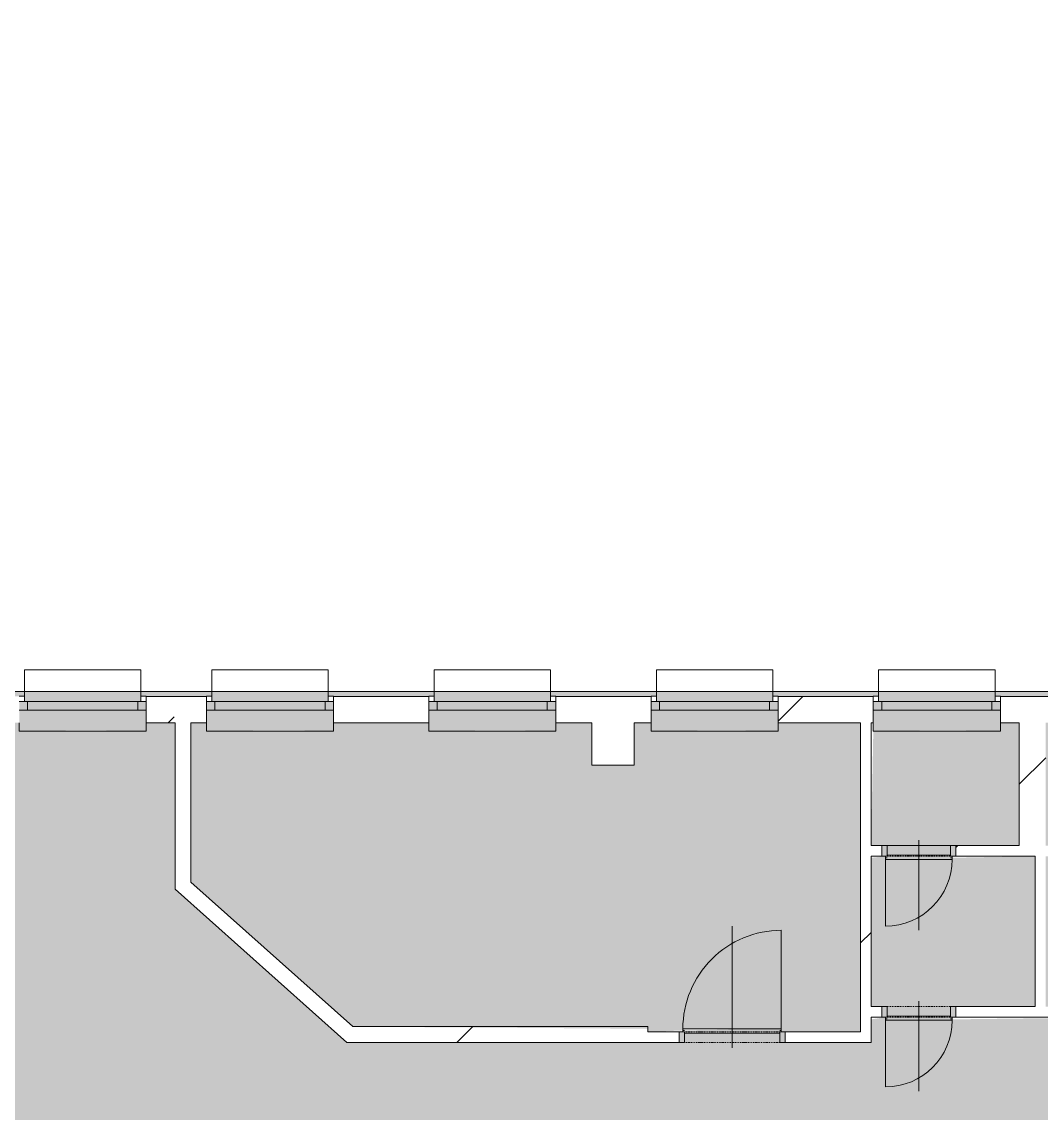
# Model space of a CAD drawing. Header units: millimetres. Extents: x 46521 to 262603, y -45352 to 20466.
# Drawn here: x 189006 to 198636, y -22415 to -12107 of the extents above; entities that cross this region are included whole.
import ezdxf

# ---------------------------------------------------------------- set-up
doc = ezdxf.new("R2010")
doc.units = ezdxf.units.MM
doc.linetypes.add('Čerchovaná se dvěma tečkami', pattern=[2.59, 1, -0.53, 0, -0.53, 0, -0.53])
for name, color, linetype, lineweight in [('A-DETL-GENF', 92, 'Continuous', 13), ('A-DETL-THIN', 151, 'Continuous', 13), ('A-DOOR', 31, 'Continuous', 13), ('A-DOOR-FRAM', 31, 'Continuous', 9), ('A-FLOR', 192, 'Continuous', 13), ('A-GENM', 13, 'Continuous', 13), ('A-GLAZ', 151, 'Continuous', 13), ('A-WALL', 113, 'Continuous', 13), ('A-WALL-PATT', 111, 'Continuous', 9), ('Q-SPCQ', 91, 'Continuous', 13), ('S-COLS', 52, 'Continuous', 13)]:
    doc.layers.add(name, color=color, linetype=linetype, lineweight=lineweight)
pattern_1 = [(45, (128653, 0), (-7184.2, 7184.2), []), (45, (131527, -3e-12), (-7184.2, 7184.2), []), (45, (137274, -7e-12), (-4310.5, 10057.9), [4064, -2032, 67.06, -1964.94])]

# ---------------------------------------------------------------- blocks, each defined once
blk = doc.blocks.new('DVERE_1k_oblozka - DD03_01_900x1970_koupelna-1549518-Mapka _ závislý 15')
at = {"layer": 'A-DOOR', "lineweight": 9}
h = blk.add_hatch(color=151, dxfattribs=at)
h.paths.add_polyline_path([(-500, 53), (-500, -47), (-450, -47), (-450, 53)])
h.paths.add_polyline_path([(500, 53), (450, 53), (450, -47), (500, -47)])
blk.add_hatch(color=151, dxfattribs=at).paths.add_polyline_path([(-450, -37), (-465, -77), (450, -62), (450, -37)])
for p, q in [((-500, 53), (-450, 53)), ((-500, -47), (-500, 53)), ((-450, 53), (-450, -47)), ((0, 103), (0, -1047)), ((450, 53), (500, 53)), ((450, -47), (450, 53)), ((500, 53), (500, -47)), ((-450, -47), (-500, -47)), ((-465, -47), (-465, -1007)), ((-465, -62), (-450, -62)), ((-465, -77), (-465, -62)), ((465, -77), (-465, -77)), ((-450, -37), (450, -37)), ((355, -77), (-355, -77)), ((500, -47), (450, -47)), ((450, -62), (465, -62)), ((465, -77), (465, -47)), ((465, -62), (465, -77))]:
    blk.add_line(p, q, dxfattribs=at)
at = {"layer": 'A-DOOR', "linetype": 'Čerchovaná se dvěma tečkami', "lineweight": 9}
for p, q in [((-450, 53), (450, 53)), ((-450, -47), (450, -47))]:
    blk.add_line(p, q, dxfattribs=at)
at = {"layer": 'A-DOOR', "lineweight": 9}
blk.add_arc((-465, -77), 930, 270, 0, dxfattribs=at)
at = {"layer": 'A-DOOR-FRAM'}
for p, q in [((-500, 53), (-450, 53)), ((-450, 53), (-450, -47)), ((450, -47), (450, 53)), ((500, 53), (450, 53)), ((-450, -47), (-500, -47)), ((450, -47), (500, -47))]:
    blk.add_line(p, q, dxfattribs=at)
blk = doc.blocks.new('DVERE_1k_oblozka - DD03_01_600x1970_koupelna-1549511-Mapka _ závislý 15')
at = {"layer": 'A-DOOR', "lineweight": 9}
h = blk.add_hatch(color=151, dxfattribs=at)
h.paths.add_polyline_path([(-300, -47), (-300, 53), (-350, 53), (-350, -47)])
h.paths.add_polyline_path([(300, -47), (350, -47), (350, 53), (300, 53)])
blk.add_hatch(color=151, dxfattribs=at).paths.add_polyline_path([(315, -77), (300, -37), (-300, -47), (-315, -77), (-114, -77)])
for p, q in [((-350, 53), (-300, 53)), ((-350, -47), (-350, 53)), ((-300, 53), (-300, -47)), ((0, 103), (0, -747)), ((300, 53), (350, 53)), ((300, -47), (300, 53)), ((350, 53), (350, -47)), ((-300, -47), (-350, -47)), ((-315, -47), (-315, -707)), ((-315, -62), (-300, -62)), ((-315, -77), (-315, -62)), ((315, -77), (-315, -77)), ((-300, -37), (300, -37)), ((205, -77), (-205, -77)), ((350, -47), (300, -47)), ((300, -62), (315, -62)), ((315, -77), (315, -47)), ((315, -62), (315, -77))]:
    blk.add_line(p, q, dxfattribs=at)
at = {"layer": 'A-DOOR', "linetype": 'Čerchovaná se dvěma tečkami', "lineweight": 9}
for p, q in [((-300, 53), (300, 53)), ((-300, -47), (300, -47))]:
    blk.add_line(p, q, dxfattribs=at)
at = {"layer": 'A-DOOR', "lineweight": 9}
blk.add_arc((-315, -77), 630, 270, 0, dxfattribs=at)
at = {"layer": 'A-DOOR-FRAM'}
for p, q in [((-350, 53), (-300, 53)), ((-300, 53), (-300, -47)), ((300, -47), (300, 53)), ((350, 53), (300, 53)), ((-300, -47), (-350, -47)), ((300, -47), (350, -47))]:
    blk.add_line(p, q, dxfattribs=at)
blk = doc.blocks.new('OKNO_1k_nadsvetlik - OKNO_1k_nadsvetlik_1200 x 1500-1969479-Mapka _ závislý 15')
at = {"layer": 'A-GLAZ', "lineweight": 9}
h = blk.add_hatch(color=256, dxfattribs=at)
h.paths.add_polyline_path([(600, -5), (600, 75), (520, 75), (520, -5)])
h.paths.add_polyline_path([(-520, -5), (-520, 75), (-600, 75), (-600, -5)])
blk.add_hatch(color=256, dxfattribs=at).paths.add_polyline_path([(-520, -5), (520, -5), (520, 75), (-520, 75)])
for p, q in [((-550, 126), (-600, 126)), ((-550, 75), (-550, 126)), ((550, 126), (550, 75)), ((600, 126), (550, 126)), ((-600, 75), (-550, 75)), ((-520, 75), (-600, 75)), ((520, 75), (-520, 75)), ((-520, 75), (-520, -5)), ((600, 75), (520, 75)), ((520, -5), (520, 75)), ((550, 75), (600, 75)), ((-600, -5), (-520, -5)), ((-520, -5), (520, -5)), ((520, -5), (600, -5))]:
    blk.add_line(p, q, dxfattribs=at)
blk = doc.blocks.new('parapet s nosem_vnitní - parapet s nosem_vnitní-1280356-Mapka _ závislý 15')
at = {"layer": 'A-GENM', "lineweight": 9}
for points in [[(-600, -190), (600, -190), (600, 0), (-600, 0), (-600, -120)], [(600, -197), (600, -190), (-239, -197)]]:
    blk.add_hatch(color=151, dxfattribs=at).paths.add_polyline_path(points)
for p, q in [((-600, -190), (-600, -120)), ((-600, -190), (-600, -200)), ((-600, -200), (600, -200)), ((-600, -200), (600, -200)), ((600, -120), (600, -190)), ((600, -200), (600, -190))]:
    blk.add_line(p, q, dxfattribs=at)
blk = doc.blocks.new('parapet_ext - parapet_ext-1802071-Mapka _ závislý 15')
at = {"layer": 'Q-SPCQ', "lineweight": 9}
blk.add_hatch(color=151, dxfattribs=at).paths.add_polyline_path([(-520, 0), (550, 0), (550, 96), (-550, 96), (-550, 0)])
for p, q in [((-550, 96), (-550, 300)), ((-550, 300), (550, 300)), ((550, 300), (550, 96)), ((-550, 51), (-550, 96)), ((550, 96), (550, 51))]:
    blk.add_line(p, q, dxfattribs=at)
blk = doc.blocks.new('OKNO_1k_nadsvetlik - OKNO_1k_nadsvetlik_1200 x 1500-V83-Mapka _ závislý 15')
at = {"layer": 'A-GLAZ', "lineweight": 9}
h = blk.add_hatch(color=256, dxfattribs=at)
h.paths.add_polyline_path([(600, -5), (600, 75), (520, 75), (520, -5)])
h.paths.add_polyline_path([(-520, -5), (-520, 75), (-600, 75), (-600, -5)])
blk.add_hatch(color=256, dxfattribs=at).paths.add_polyline_path([(-520, -5), (520, -5), (520, 75), (-520, 75)])
for p, q in [((-550, 126), (-600, 126)), ((-550, 75), (-550, 126)), ((550, 126), (550, 75)), ((600, 126), (550, 126)), ((-600, 75), (-550, 75)), ((-520, 75), (-600, 75)), ((520, 75), (-520, 75)), ((-520, 75), (-520, -5)), ((600, 75), (520, 75)), ((520, -5), (520, 75)), ((550, 75), (600, 75)), ((-600, -5), (-520, -5)), ((-520, -5), (520, -5)), ((520, -5), (600, -5))]:
    blk.add_line(p, q, dxfattribs=at)
blk = doc.blocks.new('parapet s nosem_vnitní - parapet s nosem_vnitní-V84-Mapka _ závislý 15')
at = {"layer": 'A-GENM', "lineweight": 9}
for points in [[(-600, -190), (600, -190), (600, 0), (-600, 0), (-600, -120)], [(600, -197), (600, -190), (-285, -197)]]:
    blk.add_hatch(color=151, dxfattribs=at).paths.add_polyline_path(points)
for p, q in [((-600, -190), (-600, -120)), ((-600, -190), (-600, -200)), ((-600, -200), (600, -200)), ((-600, -200), (600, -200)), ((600, -120), (600, -190)), ((600, -200), (600, -190))]:
    blk.add_line(p, q, dxfattribs=at)
blk = doc.blocks.new('OKNO_1k_nadsvetlik - OKNO_1k_nadsvetlik_1200 x 1500-V85-Mapka _ závislý 15')
at = {"layer": 'A-GLAZ', "lineweight": 9}
h = blk.add_hatch(color=256, dxfattribs=at)
h.paths.add_polyline_path([(600, -5), (600, 75), (520, 75), (520, -5)])
h.paths.add_polyline_path([(-520, -5), (-520, 75), (-600, 75), (-600, -5)])
blk.add_hatch(color=256, dxfattribs=at).paths.add_polyline_path([(-520, -5), (520, -5), (520, 75), (-520, 75)])
for p, q in [((-550, 126), (-600, 126)), ((-550, 75), (-550, 126)), ((550, 126), (550, 75)), ((600, 126), (550, 126)), ((-600, 75), (-550, 75)), ((-520, 75), (-600, 75)), ((520, 75), (-520, 75)), ((-520, 75), (-520, -5)), ((600, 75), (520, 75)), ((520, -5), (520, 75)), ((550, 75), (600, 75)), ((-600, -5), (-520, -5)), ((-520, -5), (520, -5)), ((520, -5), (600, -5))]:
    blk.add_line(p, q, dxfattribs=at)
blk = doc.blocks.new('parapet s nosem_vnitní - parapet s nosem_vnitní-V86-Mapka _ závislý 15')
at = {"layer": 'A-GENM', "lineweight": 9}
for points in [[(-600, -190), (600, -190), (600, 0), (-600, 0), (-600, -120)], [(600, -197), (600, -190), (-193, -197)]]:
    blk.add_hatch(color=151, dxfattribs=at).paths.add_polyline_path(points)
for p, q in [((-600, -190), (-600, -120)), ((-600, -190), (-600, -200)), ((-600, -200), (600, -200)), ((-600, -200), (600, -200)), ((600, -120), (600, -190)), ((600, -200), (600, -190))]:
    blk.add_line(p, q, dxfattribs=at)
blk = doc.blocks.new('OKNO_1k_nadsvetlik - OKNO_1k_nadsvetlik_1200 x 1500-V87-Mapka _ závislý 15')
at = {"layer": 'A-GLAZ', "lineweight": 9}
h = blk.add_hatch(color=256, dxfattribs=at)
h.paths.add_polyline_path([(600, -5), (600, 75), (520, 75), (520, -5)])
h.paths.add_polyline_path([(-600, -5), (-520, -5), (-520, 75), (-600, 75)])
blk.add_hatch(color=256, dxfattribs=at).paths.add_polyline_path([(-520, -5), (520, -5), (520, 75), (-520, 75)])
for p, q in [((-550, 126), (-600, 126)), ((-550, 75), (-550, 126)), ((550, 126), (550, 75)), ((600, 126), (550, 126)), ((-600, 75), (-550, 75)), ((-520, 75), (-600, 75)), ((520, 75), (-520, 75)), ((-520, 75), (-520, -5)), ((600, 75), (520, 75)), ((520, -5), (520, 75)), ((550, 75), (600, 75)), ((-600, -5), (-520, -5)), ((-520, -5), (520, -5)), ((520, -5), (600, -5))]:
    blk.add_line(p, q, dxfattribs=at)
blk = doc.blocks.new('parapet s nosem_vnitní - parapet s nosem_vnitní-V88-Mapka _ závislý 15')
at = {"layer": 'A-GENM', "lineweight": 9}
for points in [[(-600, -190), (600, -190), (600, 0), (-600, 0), (-600, -120)], [(600, -197), (600, -190), (-147, -197)]]:
    blk.add_hatch(color=151, dxfattribs=at).paths.add_polyline_path(points)
for p, q in [((-600, -190), (-600, -120)), ((-600, -190), (-600, -200)), ((-600, -200), (600, -200)), ((-600, -200), (600, -200)), ((600, -120), (600, -190)), ((600, -200), (600, -190))]:
    blk.add_line(p, q, dxfattribs=at)
blk = doc.blocks.new('OKNO_1k_nadsvetlik - OKNO_1k_nadsvetlik_1200 x 1500-V89-Mapka _ závislý 15')
at = {"layer": 'A-GLAZ', "lineweight": 9}
h = blk.add_hatch(color=256, dxfattribs=at)
h.paths.add_polyline_path([(-520, -5), (-520, 75), (-600, 75), (-600, -5)])
h.paths.add_polyline_path([(600, -5), (600, 75), (520, 75), (520, -5)])
blk.add_hatch(color=256, dxfattribs=at).paths.add_polyline_path([(-520, -5), (520, -5), (520, 75), (-520, 75)])
for p, q in [((-550, 126), (-600, 126)), ((-550, 75), (-550, 126)), ((550, 126), (550, 75)), ((600, 126), (550, 126)), ((-600, 75), (-550, 75)), ((-520, 75), (-600, 75)), ((520, 75), (-520, 75)), ((-520, 75), (-520, -5)), ((600, 75), (520, 75)), ((520, -5), (520, 75)), ((550, 75), (600, 75)), ((-600, -5), (-520, -5)), ((-520, -5), (520, -5)), ((520, -5), (600, -5))]:
    blk.add_line(p, q, dxfattribs=at)
blk = doc.blocks.new('parapet s nosem_vnitní - parapet s nosem_vnitní-V90-Mapka _ závislý 15')
at = {"layer": 'A-GENM', "lineweight": 9}
for points in [[(-431, -190), (600, -190), (600, 0), (-600, 0), (-600, -190), (-520, -190)], [(600, -197), (600, -190), (-431, -197)]]:
    blk.add_hatch(color=151, dxfattribs=at).paths.add_polyline_path(points)
for p, q in [((-600, -190), (-600, -120)), ((-600, -190), (-600, -200)), ((-600, -200), (600, -200)), ((-600, -200), (600, -200)), ((600, -120), (600, -190)), ((600, -200), (600, -190))]:
    blk.add_line(p, q, dxfattribs=at)

msp = doc.modelspace()

# ---------------------------------------------------------------- hatches: boundary and pattern name
at = {"layer": 'A-DETL-GENF', "lineweight": 9}
h = msp.add_hatch(color=151, dxfattribs=at)
h.paths.add_polyline_path([(204637.1, -23536.6), (206251.5, -23527.4), (206251.5, -23436.6), (204197.3, -23436.2), (204148, -23330.6), (203420.3, -23153.7), (204480.3, -22659.4), (203752.6, -22482.5), (203703.2, -22376.5), (201990.3, -22376.5), (201990.3, -23531.5), (203429.2, -23536.6)])
h.paths.add_polyline_path([(179909.9, -23449.3), (180539.9, -23449.3), (180539.9, -23374.3), (181439.9, -23379.3), (181439.9, -23449.3), (182144.6, -23449.3), (182129.6, -23165.8), (182114.6, -23165.8), (182129.6, -22265.8), (182144.6, -22250.8), (182144.6, -21375.2), (181924.6, -21375.2), (181924.6, -21125.2), (182144.6, -21125.2), (182144.6, -19774.5), (181894.6, -19774.5), (181894.6, -19524.5), (182142.9, -19524.5), (182109.1, -18123.5), (182067.1, -17411.6), (181278.2, -17441.1), (181275.3, -17443.5), (180378.1, -17434), (180375.4, -17426.4), (179498.2, -17456.6), (179495.4, -17459), (178598.2, -17454), (178595.4, -17441.9), (177400.6, -17455.7), (177400.6, -19579.6), (178433.6, -19579.6), (179909.9, -21056), (179909.9, -23379.3)])
h.paths.add_polyline_path([(182770, -21565.8), (182770, -19113.6), (182394.6, -19113.6), (182400.6, -21565.8)])
h.paths.add_polyline_path([(182970, -21565.8), (182986.6, -21565.8), (182970, -21529.8)])
h.paths.add_polyline_path([(223103.1, -20315.3), (224792.8, -20315.3), (224792.8, -17927.7), (220167.6, -17927.7), (220167.6, -19075.3), (223137.6, -19075.3), (223137.6, -19175.3), (222541.8, -19175.7), (222597.7, -19295.7), (223117.4, -19422), (223117.4, -19639.8), (222232.4, -20061.1), (223047, -20259.1), (223073.2, -20315.3)])
h.paths.add_polyline_path([(184735.7, -20290.8), (187003.7, -20290.8), (186988.7, -20150.8), (186973.7, -20150.8), (186988.7, -19550.8), (187003.7, -19535.8), (187003.7, -19113.6), (184153.9, -19114), (184211.9, -19238.3), (185038.7, -19460.5), (184153.7, -19873.2), (184153.7, -20109.4), (184677.5, -20236.7), (184702.7, -20290.8)])
h.paths.add_polyline_path([(187013.7, -20150.8), (187103.7, -20150.8), (187095.5, -19550.8), (187013.7, -19550.8)])
h.paths.add_polyline_path([(187355.6, -18728.2), (188365.6, -18728.2), (188365.6, -18608.2), (187265.6, -18608.2), (187265.6, -18728.2), (187295.6, -18728.2)])
h.paths.add_polyline_path([(188415.6, -18528.2), (188415.6, -18431.9), (185923.6, -18442.1), (185923.6, -18478.2), (187215.6, -18478.2), (187215.6, -18528.2), (188365.6, -18528.2)])
h.paths.add_polyline_path([(194950.6, -18478.2), (194950.6, -18477.2), (195000.6, -18477.2), (195000.6, -18431.9), (194000.6, -18431.9), (194000.6, -18477.2), (194050.6, -18478.2)])
h.paths.add_polyline_path([(182252.3, -18478.2), (182419.9, -18478.2), (182419.9, -16845.8), (182400.6, -16845.8), (182400.6, -17195.8), (182312.3, -17195.8), (182377.1, -18471.8), (182323.1, -18474.6)])
h.paths.add_polyline_path([(191950.6, -18478.2), (192900.6, -18477.2), (192900.6, -18431.9), (191900.6, -18431.9), (191900.6, -18477.2), (191950.6, -18477.2)])
h.paths.add_polyline_path([(190180.6, -18478.2), (190800.6, -18477.2), (190800.6, -18431.9), (190130.6, -18431.9), (190130.6, -18477.2), (190180.6, -18477.2)])
h.paths.add_polyline_path([(197029.9, -18478.2), (197100.6, -18477.2), (197100.6, -18431.9), (196100.6, -18431.9), (196100.6, -18477.2), (196929.9, -18478.2)])
h.paths.add_polyline_path([(185041.5, -18478.2), (185673.6, -18478.2), (185673.6, -18167), (185793.6, -18167), (185793.6, -17367), (185673.6, -17367), (185665.6, -17225.4), (182669.9, -17225.4), (182669.9, -18478.2), (184153.7, -18478.2)])
h.paths.add_polyline_path([(198679.9, -18478.2), (198842.6, -18477.2), (198842.6, -18431.9), (198200.6, -18431.9), (198200.6, -18477.2), (198429.9, -18478.2)])
h.paths.add_polyline_path([(188665.6, -18478.2), (189030.6, -18477.2), (189030.6, -18431.9), (188665.6, -18431.9)])
h.paths.add_polyline_path([(200021.7, -18478.2), (200000.6, -18431.9), (199892.6, -18431.9), (199892.6, -18477.2), (200015.8, -18478.2)])
h.paths.add_polyline_path([(185873.6, -18217), (185900.6, -18217), (185893.6, -17317), (185873.6, -17317), (185873.6, -18167)])
h.paths.add_polyline_path([(204028.4, -17238.3), (206280, -17238.3), (206280, -17169.9), (206799.6, -17169.9), (206794.8, -15721.9), (204028.4, -15721.9), (204028.4, -15861.9), (203938.4, -15861.9), (203938.4, -16661.9), (204028.4, -16661.9), (204028.4, -16988)])
h.paths.add_polyline_path([(201473.8, -17238.3), (203928.4, -17238.3), (203913.4, -16661.9), (203898.4, -16661.9), (203913.4, -15861.9), (203928.4, -15846.9), (203913.4, -15721.9), (200359, -15721.9), (200366, -16250.2), (200436.4, -16251.3), (200441, -17238.3)])
h.paths.add_polyline_path([(223928, -17238.3), (225042.8, -17238.3), (225042.8, -17142.7), (223927.6, -17142.7), (223928, -17237.9), (223878, -17238.3)])
h.paths.add_polyline_path([(223626.6, -16893.3), (223176.6, -16893.3), (223176.6, -16493.3), (223625.1, -16493.3), (223625.5, -16613.4)])
h.paths.add_polyline_path([(220198.4, -17238.3), (223628, -17238.3), (223619.9, -15305.1), (220216.7, -15317.2), (220228.7, -15516.5), (220243.3, -15516.5), (220214.3, -16316.8), (220199.3, -16316.8), (220183.2, -17238.3)])
h.paths.add_polyline_path([(220067.6, -17238.3), (220083.2, -17238.3), (220116.7, -16315.1), (220189.3, -16314.8), (220189.3, -15516.2), (220113.3, -15514.9), (220114.1, -15317.2), (218784.8, -15321.8), (218782.1, -13416.8), (218872, -13416.7), (218870.9, -12616.7), (218780.9, -12616.7), (218777, -9896.8), (218866.9, -9896.7), (218865.8, -9096.7), (218775.8, -9096.7), (218772.1, -6517.4), (218862, -6517.2), (218860.9, -5717.2), (218770.9, -5717.2), (218769.5, -4804.7), (218494.8, -4819.7), (218494.8, -4834.7), (217694.8, -4819.7), (217679.8, -4804.7), (217192.1, -4804.7), (217190.9, -7500.5), (217576.8, -7493.8), (217583.7, -7893.7), (217163.8, -7904.6), (217163, -10505.4), (217571.6, -10491.1), (217585.6, -10890.9), (217135.9, -10906.6), (217157.6, -11224.8), (217163.7, -11224.8), (217149.7, -13224.8), (217129.7, -13224.8), (217149.7, -14214.8), (217155.7, -14214.8), (217141.8, -16214.8), (217121.8, -16214.8), (217141.8, -16493.3), (217584.8, -16493.3), (217584.8, -16893.3), (217120, -16893.3), (217121.8, -17238.3), (219960.1, -17238.3)])
h.paths.add_polyline_path([(216819, -17208.3), (216819.1, -17208.3), (216819.1, -17178.3)])
h.paths.add_polyline_path([(200000.6, -16301.9), (200011.6, -16301.1), (200000.6, -16301.1)])
h.paths.add_polyline_path([(200358.5, -15621.9), (204787.8, -15621.9), (204772.8, -14601.9), (204757.8, -14601.9), (204772.8, -13801.9), (204787.8, -13786.9), (204787.8, -12892.6), (200346.2, -12952.4), (200354.5, -13745.2), (200424.8, -13744.9), (200419.8, -14744.9), (200354.5, -14746.4)])
h.paths.add_polyline_path([(204887.8, -15621.9), (205347.8, -15606.9), (205347.8, -15591.9), (206247.8, -15606.9), (206262.8, -15621.9), (206794.6, -15621.9), (206790.2, -15215.3), (206668.3, -15215.7), (206673.3, -14215.6), (206790.2, -14214.6), (206783.8, -13220.3), (206662, -13219.6), (206667, -12220.7), (206783.8, -12219.6), (206780.6, -11931.2), (206362.9, -11932.5), (206361.6, -11532.5), (206781.6, -11531.2), (206774.3, -11220.3), (206655.6, -11220.7), (206660.6, -10220.7), (206777.4, -10219.7), (206771.1, -9215.3), (206649.3, -9214.7), (206654.3, -8215.7), (206771.1, -8214.7), (206760.5, -7215.3), (206642.9, -7215.7), (206647.9, -6215.7), (206764.7, -6214.7), (206760.5, -5950), (206363.9, -5950), (206363.9, -5391.9), (204887.8, -5391.9), (204887.8, -14717.2)])
h.paths.add_polyline_path([(218884.6, -15201.4), (223619.9, -15185.1), (223605.9, -14407.4), (223488.2, -14407.9), (223496.9, -12407.8), (223609, -12407.1), (223605.9, -11716.7), (218879.6, -11716.7), (218897, -12615.5), (218910.9, -12616.7), (218895.9, -13416.7), (218882, -13416.8), (218882.1, -13466.8)])
h.paths.add_polyline_path([(200395.7, -12851.7), (204787.8, -12792.6), (204772.8, -12661.9), (204757.8, -12661.9), (204772.8, -11861.9), (204787.8, -11846.9), (204787.8, -5528.2), (200745.6, -5528.2), (200745.6, -5928.2), (200363.7, -5928.2), (200387.5, -6199.9), (200389.9, -6199.9), (200374.2, -7200), (200369.6, -7201.4), (200396.8, -8199.9), (200399.2, -8199.9), (200383.5, -9200), (200378.8, -9201.4), (200406.1, -10209.9), (200408.5, -10210), (200403.5, -11209.9), (200388.1, -11210.8), (200391.5, -11534.3), (200763.7, -11534.4), (200776.7, -11921.7), (200391.5, -11935), (200393.8, -12446.3)])
h.paths.add_polyline_path([(221414.4, -11616.7), (223195.9, -11616.7), (223195.9, -10496.7), (223605.9, -10496.7), (223593.2, -10407.4), (223472.4, -10407.9), (223481.1, -8407.9), (223593.2, -8406.8), (223592.1, -8216.7), (218874.5, -8216.7), (218891.9, -9095.5), (218905.8, -9096.7), (218890.8, -9896.7), (218876.9, -9896.8), (218879.6, -11616.7), (219891, -11616.7), (219891, -11016.7), (220211, -11016.7), (220211, -11616.7)])
h.paths.add_polyline_path([(206977.5, -10219.7), (206977.5, -10219.7), (206977.3, -10175.5)])
h.paths.add_polyline_path([(206971.1, -8214.7), (206971.2, -8214.7), (206970.1, -7904.6)])
h.paths.add_polyline_path([(218874.3, -8116.7), (223182.1, -8116.7), (223182.1, -7516.7), (223589.7, -7516.7), (223581.4, -7407.5), (223460.6, -7407.9), (223469.3, -5407.9), (223581.4, -5407.2), (223578.6, -4804.7), (218869.5, -4804.7), (218887, -5716), (218900.9, -5717.2), (218885.9, -6517.2), (218872, -6517.4), (218874, -7904.6)])
h.paths.add_polyline_path([(206964.7, -6214.7), (206964.8, -6214.7), (206963.9, -5950)])
h.paths.add_polyline_path([(223577.4, -4704.7), (223578.6, -4704.7), (223577.4, -4397.9), (223448.7, -4398), (223457.4, -2397.9), (223569.5, -2397.2), (223565.8, -1904.5), (223177.5, -1906), (223175.8, -1466), (220756.1, -1497.9), (220755.1, -1503.9), (218756.1, -1495.3), (218755.1, -1483), (217608.2, -1488.9), (217609.8, -1897.4), (217199.8, -1899), (217199.8, -4704.7), (222014.1, -4704.7)])
h.paths.add_polyline_path([(223577.4, -4397.9), (223569.5, -4397.5), (223569.5, -4397.9)])
at = {"layer": 'A-FLOR'}
h = msp.add_hatch(color=151, dxfattribs=at)
h.paths.add_polyline_path([(199083, -30076.6), (199083, -29899.5), (200283, -29906.6), (200283, -30076.6), (200392.8, -30076.6), (200392.8, -29535.6), (200792.8, -29535.6), (200792.8, -24894.3), (200002.8, -24909.3), (200000.6, -24924.3), (199202.8, -24909.3), (199187.8, -24894.3), (198592.8, -24894.3), (198592.8, -30076.6)])
h.paths.add_polyline_path([(191517.8, -30046.6), (191517.9, -30046.6), (191517.8, -25176.6), (191282.8, -25191.6), (191282.8, -25206.6), (190382.8, -25191.6), (190367.8, -25176.6), (190332.8, -25176.6), (190320.2, -25176.6), (188504.1, -26629.6), (188543.7, -30046.6), (188902.8, -30046.6), (188902.8, -29896.9), (191302.8, -29906.6), (191302.8, -30046.6)])
h.paths.add_polyline_path([(182902.8, -30046.6), (182902.8, -29901.6), (183802.8, -29906.6), (183802.8, -30046.6), (184102.8, -30046.6), (184102.8, -29899.5), (185302.8, -29906.6), (185302.8, -30046.6), (185603.7, -30046.6), (185603.7, -23684), (184886.2, -23708.3), (184881, -23718.2), (183981, -23703.2), (183980.9, -23693.3), (182814.6, -23700), (182814.6, -23970), (182394.6, -23970), (182394.6, -24139.3), (182473.2, -24139.3), (182464.6, -25639.3), (182394.6, -25639.3), (182394.6, -29535.6), (182794.6, -29535.6), (182813.2, -30046.6)])
h.paths.add_polyline_path([(191902.8, -30046.6), (191902.8, -29896.9), (194302.8, -29906.6), (194302.8, -30046.6), (194647.5, -30045.5), (194647.5, -26754.6), (192910.4, -25176.6), (192812.8, -25191.6), (192812.8, -25206.6), (191912.8, -25191.6), (191897.8, -25176.6), (191681.3, -25176.6), (191681.3, -30046.6)])
h.paths.add_polyline_path([(185902.8, -30046.6), (185902.8, -29896.9), (188302.8, -29906.6), (188302.8, -30046.6), (188393.4, -30046.6), (188353.3, -26558.1), (190142.3, -25126.8), (189944.1, -24954.6), (189923.5, -24943.5), (189319.5, -24295.7), (189319.1, -24274.5), (188731.6, -23666.1), (185753.7, -23699.3), (185753.7, -30046.6)])
h.paths.add_polyline_path([(194797.5, -30046.6), (194892.8, -30045.5), (194892.8, -29846.9), (198492.8, -29846.9), (198492.8, -23686.6), (194413, -23686.6), (193861.1, -24289.8), (193851.1, -24311.6), (193224.5, -24936.1), (193205, -24937.4), (193061.3, -25101.6), (194797.5, -26688.5), (194797.5, -30045.5)])
h.paths.add_polyline_path([(224262.8, -28719.3), (224392.8, -28719.3), (224392.8, -28319.3), (224792.8, -28319.3), (224792.8, -25308.2), (220362.3, -25276.5), (220376.8, -25291.4), (219462, -25266.7), (219446.9, -25251.5), (218777.8, -25251.7), (218777.8, -28719.3), (218842.8, -28719.3), (218842.8, -28639.6), (221242.8, -28649.3), (221242.8, -28719.3), (221842.8, -28719.3), (221842.8, -28642.2), (223042.8, -28649.3), (223042.8, -28719.3), (223362.8, -28719.3), (223362.8, -28644.3), (224262.8, -28649.3)])
h.paths.add_polyline_path([(208577.8, -22429.3), (208552.8, -22429.3), (208552.8, -21979.3), (208972.8, -21979.3), (208972.8, -22284.3), (209357.8, -22269.3), (209357.8, -22254.3), (210157.8, -22269.3), (210172.8, -22284.3), (211203.1, -22269.3), (211203.1, -22254.3), (212003.1, -22269.3), (212018.1, -22284.3), (212783.1, -22284.3), (212783.1, -22534.3), (213798, -22556.9), (214005.4, -22735.1), (214027.1, -22735.1), (214655, -23358), (214655, -23378.8), (215596.6, -24281.8), (218710.5, -24281.8), (219494.9, -23303), (219605.5, -23360.3), (220122.4, -22668.2), (220034.1, -22582.1), (220185, -22354.9), (220191.7, -21754.2), (220281.7, -21754.2), (220281.7, -20955.1), (220200.6, -20954.2), (220201.1, -20379.5), (220167.4, -20379.1), (220167.4, -19225.7), (220142.4, -19225.7), (220142.4, -19175.3), (220067.6, -19175.3), (220052.6, -18955.3), (220037.6, -18955.3), (220052.6, -18355.3), (220067.6, -18340.3), (220067.6, -17238.3), (217119, -17238.3), (217118.6, -17408.3), (216093, -17408.3), (216093, -17535.4), (214893, -17528.3), (214893, -17408.3), (214654.7, -17408.3), (214679.5, -20310.9), (213892.9, -20303.3), (213892.9, -20200.9), (213092.9, -20200.9), (213092.9, -20310.9), (209689.9, -20332), (208443, -20358), (208443, -20188), (208253, -20188), (208253, -20098), (207453, -20098), (207453, -20188), (206413, -20188), (206413, -18222.8), (206280, -18222.8), (206280, -17238.3), (204028.4, -17238.3), (204043.4, -17851.9), (204058.4, -17851.9), (204043.4, -18651.9), (204028.4, -18666.9), (204043.4, -19775.4), (204058.4, -19775.4), (204043.4, -20375.4), (204028.4, -20390.4), (204028.4, -20656.9), (201925.6, -20656.9), (201925.6, -20280.9), (201776.7, -20295.9), (201776.7, -20310.9), (201176.7, -20295.9), (201161.7, -20280.9), (200762.6, -20280.9), (200762.6, -21508.2), (200116.5, -21529.8), (200109.9, -21538.2), (199509.9, -21523.2), (199494.9, -21508.2), (197786.5, -21529.8), (197794.9, -21538.2), (197179.9, -21523.2), (197164.9, -21508.2), (197029.9, -21529.8), (197029.9, -21748.2), (196166.1, -21748.2), (196166.1, -21658.2), (195266.1, -21658.2), (195266.1, -21748.2), (192076, -21748.2), (190453.7, -20300.6), (190453.7, -18728.2), (190180.6, -18728.2), (190180.6, -18805.2), (188980.6, -18798.2), (188980.6, -18728.2), (188903.7, -18728.2), (188903.7, -20625.8), (188813.7, -20625.8), (188813.7, -21425.8), (188903.7, -21425.8), (188903.7, -21715.8), (183983.7, -21715.8), (183980.9, -22135.8), (182394.6, -22135.8), (182394.6, -22265.8), (182154.6, -22265.8), (182165.6, -23165.8), (182394.6, -23165.8), (182400.6, -23552.4), (183980.1, -23543.6), (183983.7, -23683.3), (184880.8, -23678.2), (184881, -23538.2), (186775.3, -23527.3), (186775.3, -23362.9), (186999.3, -23361.6), (187000.4, -23526), (188794.9, -23515.7), (190254, -25026.6), (192921, -25015.6), (194349.3, -23536.6), (198292.8, -23536.6), (198292.8, -23166.6), (198592.8, -23166.6), (198592.8, -24794.3), (200792.8, -24794.3), (200792.8, -23937.5), (200393.1, -23937.5), (200393.1, -23527.5), (201990.3, -23527.4), (201990.3, -22376.5), (205630.3, -22376.5), (205630.7, -21816.5), (206690.3, -21816.5), (206683.5, -23436.6), (206251.5, -23436.6), (206251.5, -23536.6), (207163.6, -23553.1), (207163.6, -23643), (207962.2, -23643), (207963.5, -23566.6), (208577.8, -23566.6), (208577.8, -22434.3)])
h.paths.add_polyline_path([(212377.8, -28719.3), (212377.8, -28319.3), (212777.8, -28342.4), (212777.8, -28719.3), (212892.8, -28719.3), (212892.8, -28639.6), (215292.8, -28649.3), (215292.8, -28719.3), (215352.8, -28719.3), (215352.8, -25759.3), (215492.8, -25759.3), (215488.2, -24859.3), (215352.8, -24859.3), (215352.8, -24281.8), (215379.9, -24281.8), (214540.8, -23477.1), (214628.8, -23367.5), (213988.1, -22753.1), (213891.2, -22854.1), (213714.1, -22684.3), (212383.1, -22684.3), (212383.1, -22434.3), (212003.1, -22434.3), (212003.1, -22294.3), (211203.1, -22294.3), (211203.1, -22434.3), (210157.8, -22434.3), (210157.8, -22294.3), (209357.8, -22294.3), (209357.8, -22434.3), (208677.8, -22434.3), (208677.8, -28589.6), (212252.8, -28599.3), (212252.8, -28719.3)])
h.paths.add_polyline_path([(218192.8, -28719.3), (218377.8, -28719.3), (218377.8, -28319.3), (218627.8, -28319.3), (218627.8, -24431.8), (215502.8, -24431.8), (215517.8, -24859.3), (215532.8, -24859.3), (215517.8, -25759.3), (215502.8, -25774.3), (215502.8, -28719.3), (215792.8, -28719.3), (215792.8, -28639.6), (218192.8, -28649.3)])
h.paths.add_polyline_path([(206852.8, -28719.3), (206852.8, -28642.2), (208052.8, -28649.3), (208052.8, -28719.3), (208577.8, -28719.3), (208577.8, -23677.1), (207961.9, -23682.1), (207976.3, -23696.9), (207161.6, -23668), (207146.4, -23652.8), (206781.5, -23652.2), (206781.5, -23956.6), (206353.3, -23956.6), (206342.8, -26071.5), (206342.8, -28319.3), (206742.8, -28342.4), (206742.8, -28719.3)])
h.paths.add_polyline_path([(220362.3, -25251.2), (220363.7, -25111.2), (224792.8, -25158.2), (224792.8, -24364.3), (224714.2, -24364.3), (224722.8, -22864.3), (224792.8, -22864.3), (224792.8, -22472.9), (220349.9, -22420.6), (220174.8, -22682.2), (220176.9, -22691.6), (219599.4, -23401.6), (219583.2, -23405.3), (218777.8, -24439.5), (218777.8, -25094.4), (219463.8, -25101.7), (219463.8, -25241.7), (220362.2, -25251.2)])
h.paths.add_polyline_path([(201052.8, -25069.3), (201052.8, -24889.3), (206242.8, -24889.3), (206240.7, -23646.6), (200893.1, -23646.6), (200893.1, -24889.3), (201043.1, -24894.3), (201050, -25019.3)])
h.paths.add_polyline_path([(218710.5, -22689.3), (218392.8, -22689.3), (218392.8, -22289.3), (218792.8, -22289.3), (218777.8, -22689.3)])
h.paths.add_polyline_path([(220349.9, -22420.6), (220349.6, -22388.8), (220336.8, -22401)])
h.paths.add_polyline_path([(224792.8, -22322.9), (224792.8, -20426.5), (223275.7, -20479.4), (220306.2, -20443), (220321.5, -20949.7), (220330.5, -20955.5), (220306.7, -21755.5), (220291.5, -21770.6), (220291.1, -22269.9), (224377.5, -22318)])
h.paths.add_polyline_path([(196929.9, -21648.2), (196929.9, -18728.2), (196150.6, -18728.2), (196150.6, -18805.2), (194950.6, -18798.2), (194950.6, -18728.2), (194789.9, -18728.2), (194789.9, -19128.2), (194389.9, -19128.2), (194389.9, -18728.2), (194050.6, -18728.2), (194050.6, -18805.2), (192850.6, -18798.2), (192850.6, -18728.2), (191950.6, -18728.2), (191950.6, -18805.2), (190750.6, -18798.2), (190750.6, -18728.2), (190603.7, -18728.2), (190603.7, -20233.4), (192133.2, -21598.2), (194921.1, -21618.2), (194921.1, -21648.2), (195266.1, -21633.2), (195266.1, -21618.2), (196166.1, -21633.2), (196181.1, -21648.2), (196216.1, -21648.2)])
h.paths.add_polyline_path([(187103.7, -21565.8), (188803.7, -21565.4), (188788.7, -21425.8), (188773.7, -21425.8), (188788.7, -20625.8), (188803.7, -20610.8), (188803.7, -18728.2), (187103.7, -18728.2), (187103.7, -20311.1), (187128.7, -20311.1), (187128.7, -20411.9), (187103.7, -20411.9), (187103.7, -21565.4)])
h.paths.add_polyline_path([(197779.9, -21498.2), (197794.9, -21408.2), (198579.9, -21408.2), (198579.9, -19988.2), (197779.9, -20003.2), (197779.9, -20018.2), (197179.9, -20003.2), (197164.9, -19988.2), (197029.9, -20003.2), (197029.9, -21408.2), (197179.9, -21408.2), (197179.9, -21498.2), (197365.7, -21498.2)])
h.paths.add_polyline_path([(199509.9, -21498.2), (200109.9, -21498.2), (200109.9, -21408.2), (200254.9, -21408.2), (200242.4, -19988.2), (200109.9, -20003.2), (200109.9, -20018.2), (199509.9, -20003.2), (199494.9, -19988.2), (198679.9, -19988.2), (198679.9, -21408.2), (199509.9, -21408.2)])
h.paths.add_polyline_path([(200502.6, -21408.2), (200682.3, -21408.2), (200662.6, -20280.9), (200354.9, -20280.9), (200354.9, -21408.2), (200463.1, -21408.2)])
h.paths.add_polyline_path([(203191.3, -20556.9), (203928.4, -20556.9), (203928.4, -20375.4), (204018.4, -20375.4), (204018.4, -19775.4), (203928.4, -19775.4), (203928.4, -19336.9), (202930.6, -19336.9), (202945.6, -19791.9), (202960.6, -19791.9), (202945.6, -20391.9), (202930.6, -20402), (202930.6, -20556.9)])
h.paths.add_polyline_path([(202025.6, -20556.9), (202830.6, -20556.9), (202830.6, -20391.9), (202920.6, -20391.9), (202920.6, -19791.9), (202830.6, -19791.9), (202830.6, -19336.9), (202025.6, -19336.9), (202025.6, -20441.9)])
h.paths.add_polyline_path([(223275.7, -20379.4), (224792.8, -20315.3), (223079.6, -20329.1), (223103.1, -20377.3)])
h.paths.add_polyline_path([(201670.9, -20270.9), (201776.7, -20270.9), (201776.7, -20180.9), (201925.6, -20180.9), (201925.6, -19236.9), (202335.6, -19236.9), (202335.6, -17626.9), (200367.8, -17626.9), (200396.3, -18867.5), (201027.8, -18867.5), (201042.8, -20180.9), (201176.7, -20180.9), (201176.7, -20270.9), (201473.8, -20270.9)])
h.paths.add_polyline_path([(208763, -20231.3), (210689.2, -20190.9), (210689.2, -17408.3), (210404.7, -17408.3), (210404.7, -17535.4), (209204.7, -17528.3), (209204.7, -17408.3), (208604.7, -17408.3), (208604.7, -17535.4), (207404.7, -17528.3), (207404.7, -17408.3), (206903, -17408.3), (206903, -20088), (207453, -20073), (207453, -20058), (208253, -20073), (208268, -20088), (208763, -20088), (208763, -20191)])
h.paths.add_polyline_path([(213042.9, -20190.9), (213092.9, -20175.9), (213092.9, -20160.9), (213892.9, -20175.9), (213907.9, -20190.9), (214319.2, -20190.9), (214320.2, -20053.3), (214503.2, -20051.2), (214479.7, -17408.3), (214263, -17408.3), (214263, -17535.4), (213063, -17528.3), (213063, -17408.3), (212213, -17408.3), (212213, -17535.4), (211013, -17528.3), (211013, -17408.3), (210789.2, -17408.3), (210789.2, -20190.9), (212773.5, -20190.9)])
h.paths.add_polyline_path([(200862.1, -20180.9), (200927.8, -20180.9), (200927.8, -18967.5), (200172.9, -18967.5), (200172.9, -18728.2), (199942.6, -18733.3), (199942.6, -18805.2), (198792.6, -18798.2), (198792.6, -18728.2), (198679.9, -18728.2), (198679.9, -19888.2), (200354.9, -19888.2), (200354.9, -20180.9), (200762.6, -20180.9)])
h.paths.add_polyline_path([(197179.9, -19888.2), (198429.9, -19888.2), (198429.9, -18728.2), (198250.6, -18728.2), (198250.6, -18805.2), (197050.6, -18798.2), (197029.9, -19888.2), (197149.9, -19888.2)])
h.paths.add_polyline_path([(202930.6, -19236.9), (203928.4, -19236.9), (203928.4, -18651.9), (204018.4, -18651.9), (204018.4, -17851.9), (203928.4, -17851.9), (203928.4, -17626.9), (202435.6, -17626.9), (202435.6, -19236.9), (202830.6, -19236.9)])
h.paths.add_polyline_path([(187003.7, -19113.6), (187003.7, -19071.9), (185041.5, -19113.6), (185900.6, -19113.6)])
h.paths.add_polyline_path([(182770, -19113.6), (182770, -18911.6), (187003.7, -18871.9), (187003.7, -18728.2), (182394.6, -18728.2), (182400.6, -19113.6)])
h.paths.add_polyline_path([(220167.4, -18955.3), (220167.4, -18355.3), (220077.6, -18355.3), (220077.6, -18955.3)])
h.paths.add_polyline_path([(223828, -17927.7), (224792.8, -17927.7), (224792.8, -17488.3), (220167.6, -17488.3), (220167.6, -17927.7), (223628, -17927.7)])
h.paths.add_polyline_path([(218379, -17888.3), (218379, -17488.3), (218779, -17488.3), (218779, -17888.3)])
h.paths.add_polyline_path([(212742.3, -17888.3), (212342.3, -17888.3), (212342.3, -17488.3), (212742.3, -17488.3), (212742.3, -17672.4)])
h.paths.add_polyline_path([(203928.4, -17526.9), (203928.4, -17238.3), (200366, -17251.3), (200367.8, -17526.9), (202435.6, -17526.9)])
at = {"layer": 'A-WALL'}
msp.add_hatch(color=151, dxfattribs=at).paths.add_polyline_path([(197365.7, -19978.2), (197779.9, -19978.2), (197779.9, -19888.2), (197179.9, -19888.2), (197179.9, -19978.2), (197215.9, -19978.2)])
at = {"layer": 'A-WALL-PATT'}
h = msp.add_hatch(dxfattribs=at)
h.set_pattern_fill('FP_30', color=256, angle=45, style=0, pattern_type=2)
h.set_pattern_definition(pattern_1)
h.paths.add_polyline_path([(188415.6, -18728.2), (188980.6, -18728.2), (188980.6, -18478.2), (188415.6, -18478.2), (188415.6, -18658.2), (188365.6, -18658.2), (188365.6, -18728.2)])
h.paths.add_polyline_path([(199942.6, -18728.2), (200122.9, -18728.2), (200121.7, -18478.2), (199942.6, -18478.2)])
h.paths.add_polyline_path([(190453.7, -18728.2), (190750.6, -18728.2), (190750.6, -18478.2), (190180.6, -18478.2), (190180.6, -18728.2)])
h.paths.add_polyline_path([(198792.6, -18728.2), (198792.6, -18478.2), (198250.6, -18478.2), (198250.6, -18728.2), (198679.9, -18728.2)])
h.paths.add_polyline_path([(187265.6, -18728.2), (187265.6, -18658.2), (187215.6, -18658.2), (187215.6, -18478.2), (182133.1, -18484.2), (182144.6, -18728.2), (187215.6, -18728.2)])
h.paths.add_polyline_path([(197050.6, -18728.2), (197029.9, -18478.2), (196150.6, -18478.2), (196150.6, -18728.2), (197029.9, -18728.2)])
h.paths.add_polyline_path([(194050.6, -18728.2), (194950.6, -18728.2), (194950.6, -18478.2), (194050.6, -18478.2)])
h.paths.add_polyline_path([(191950.6, -18728.2), (192850.6, -18728.2), (192850.6, -18478.2), (191950.6, -18478.2)])
h = msp.add_hatch(dxfattribs=at)
h.set_pattern_fill('FP_30', color=256, angle=45, style=0, pattern_type=2)
h.set_pattern_definition(pattern_1)
h.paths.add_polyline_path([(190603.7, -20434.5), (190603.7, -18728.2), (190453.7, -18728.2), (190453.7, -20300.6)])
h = msp.add_hatch(dxfattribs=at)
h.set_pattern_fill('FP_30', color=256, angle=45, style=0, pattern_type=2)
h.set_pattern_definition(pattern_1)
h.paths.add_polyline_path([(197029.9, -21648.2), (197029.9, -18728.2), (196929.9, -18728.2), (196929.9, -21648.2)])
h = msp.add_hatch(dxfattribs=at)
h.set_pattern_fill('FP_30', color=256, angle=45, style=0, pattern_type=2)
h.set_pattern_definition(pattern_1)
h.paths.add_polyline_path([(198679.9, -19888.2), (198679.9, -18728.2), (198429.9, -18728.2), (198429.9, -19888.2)])
h = msp.add_hatch(dxfattribs=at)
h.set_pattern_fill('FP_30', color=256, angle=45, style=0, pattern_type=2)
h.set_pattern_definition(pattern_1)
h.paths.add_polyline_path([(200242.4, -19988.2), (200354.9, -19988.2), (200354.9, -19888.2), (200159.9, -19888.2), (200159.9, -19988.2)])
h.paths.add_polyline_path([(197129.9, -19988.2), (197129.9, -19888.2), (197029.9, -19888.2), (197029.9, -19988.2)])
h.paths.add_polyline_path([(198429.9, -19988.2), (199459.9, -19988.2), (199459.9, -19888.2), (197829.9, -19888.2), (197829.9, -19988.2)])
h = msp.add_hatch(dxfattribs=at)
h.set_pattern_fill('FP_30', color=256, angle=45, style=0, pattern_type=2)
h.set_pattern_definition(pattern_1)
h.paths.add_polyline_path([(198579.9, -21408.2), (198679.9, -21408.2), (198679.9, -19988.2), (198579.9, -19988.2)])
h = msp.add_hatch(dxfattribs=at)
h.set_pattern_fill('FP_55', color=256, angle=45, style=0, pattern_type=2)
h.set_pattern_definition([(3.258, (128653, 0), (-577.4, 10143.6), []), (3.258, (130797, -1913), (-577.4, 10143.6), []), (3.258, (135086, -5740), (3480, 10374.5), [4064, -2032, 67.06, -1964.94])])
h.paths.add_polyline_path([(192133.2, -21598.2), (190603.7, -20233.4), (190603.7, -20434.5), (191907.9, -21598.2)])
h = msp.add_hatch(dxfattribs=at)
h.set_pattern_fill('FP_30', color=256, angle=45, style=0, pattern_type=2)
h.set_pattern_definition(pattern_1)
h.paths.add_polyline_path([(199459.9, -21508.2), (199459.9, -21408.2), (197829.9, -21408.2), (197829.9, -21508.2), (199419.7, -21508.2)])
h.paths.add_polyline_path([(200159.9, -21508.2), (200779.9, -21508.2), (200779.9, -21408.2), (200159.9, -21408.2)])
h.paths.add_polyline_path([(197029.9, -21508.2), (197129.9, -21508.2), (197129.9, -21408.2), (197029.9, -21408.2)])
h = msp.add_hatch(dxfattribs=at)
h.set_pattern_fill('FP_30', color=256, angle=45, style=0, pattern_type=2)
h.set_pattern_definition(pattern_1)
h.paths.add_polyline_path([(193257.6, -21748.2), (194921.1, -21748.2), (194921.1, -21598.2), (191907.9, -21598.2), (192076, -21748.2), (192133.2, -21748.2)])
h = msp.add_hatch(dxfattribs=at)
h.set_pattern_fill('FP_30', color=256, angle=45, style=0, pattern_type=2)
h.set_pattern_definition(pattern_1)
h.paths.add_polyline_path([(196929.9, -21748.2), (197029.9, -21748.2), (197029.9, -21648.2), (196216.1, -21648.2), (196216.1, -21748.2)])
h.paths.add_polyline_path([(195216.1, -21748.2), (195216.1, -21648.2), (194921.1, -21648.2), (194921.1, -21748.2)])
at = {"layer": 'S-COLS', "lineweight": 9}
h = msp.add_hatch(dxfattribs=at)
h.set_pattern_fill('FP_72', color=256, style=0, pattern_type=2)
h.set_pattern_definition([(45, (128653, 0), (-7184.2, 7184.2), []), (45, (131527, 0), (-7184.2, 7184.2), []), (45, (137274, 0), (-4310.5, 10057.9), [4064, -2032, 67.06, -1964.94])])
h.paths.add_polyline_path([(194389.9, -18728.2), (194389.9, -19128.2), (194789.9, -19128.2), (194789.9, -18728.2)])

# ---------------------------------------------------------------- linework, layer by layer
at = {"layer": 'A-DETL-THIN', "lineweight": 9}
msp.add_line((200000.6, -18431.9), (185900.6, -18431.9), dxfattribs=at)
at = {"layer": 'A-WALL', "lineweight": 9}
for p, q in [((190750.6, -18478.2), (190180.6, -18478.2)), ((190180.6, -18478.2), (190180.6, -18728.2)), ((190750.6, -18728.2), (190750.6, -18478.2)), ((192850.6, -18478.2), (191950.6, -18478.2)), ((191950.6, -18478.2), (191950.6, -18728.2)), ((192850.6, -18728.2), (192850.6, -18478.2)), ((194950.6, -18478.2), (194050.6, -18478.2)), ((194050.6, -18478.2), (194050.6, -18728.2)), ((194950.6, -18728.2), (194950.6, -18478.2)), ((197050.6, -18478.2), (196150.6, -18478.2)), ((196150.6, -18478.2), (196150.6, -18728.2)), ((197050.6, -18728.2), (197050.6, -18478.2)), ((198792.6, -18478.2), (198250.6, -18478.2)), ((198250.6, -18478.2), (198250.6, -18728.2)), ((190180.6, -18728.2), (190453.7, -18728.2)), ((190453.7, -18728.2), (190453.7, -20300.6)), ((190603.7, -18728.2), (190750.6, -18728.2)), ((190603.7, -20233.4), (190603.7, -18728.2)), ((191950.6, -18728.2), (192850.6, -18728.2)), ((194050.6, -18728.2), (194389.9, -18728.2)), ((194789.9, -18728.2), (194950.6, -18728.2)), ((196150.6, -18728.2), (196929.9, -18728.2)), ((196929.9, -18728.2), (196929.9, -21648.2)), ((197029.9, -18728.2), (197050.6, -18728.2)), ((197029.9, -19888.2), (197029.9, -18728.2)), ((198250.6, -18728.2), (198429.9, -18728.2)), ((198429.9, -18728.2), (198429.9, -19888.2)), ((197129.9, -19888.2), (197029.9, -19888.2)), ((197179.9, -19888.2), (197779.9, -19888.2)), ((198429.9, -19888.2), (197829.9, -19888.2)), ((197029.9, -21408.2), (197029.9, -19988.2)), ((197029.9, -19988.2), (197129.9, -19988.2)), ((197829.9, -19988.2), (198579.9, -19988.2)), ((198579.9, -19988.2), (198579.9, -21408.2)), ((190453.7, -20300.6), (192076, -21748.2)), ((192133.2, -21598.2), (190603.7, -20233.4)), ((197129.9, -21408.2), (197029.9, -21408.2)), ((198579.9, -21408.2), (197829.9, -21408.2)), ((197029.9, -21748.2), (197029.9, -21508.2)), ((197029.9, -21508.2), (197129.9, -21508.2)), ((197829.9, -21508.2), (199459.9, -21508.2)), ((194921.1, -21598.2), (192133.2, -21598.2)), ((194921.1, -21648.2), (194921.1, -21598.2)), ((195216.1, -21648.2), (194921.1, -21648.2)), ((196929.9, -21648.2), (196216.1, -21648.2)), ((192076, -21748.2), (195216.1, -21748.2)), ((196216.1, -21748.2), (197029.9, -21748.2))]:
    msp.add_line(p, q, dxfattribs=at)
at = {"layer": 'S-COLS', "lineweight": 9}
for p, q in [((194389.9, -18728.2), (194389.9, -19128.2)), ((194789.9, -19128.2), (194789.9, -18728.2)), ((194389.9, -19128.2), (194789.9, -19128.2))]:
    msp.add_line(p, q, dxfattribs=at)

# ---------------------------------------------------------------- block references
at = {"layer": 'A-DOOR', "lineweight": 9}
for p in [(197479.9, -19941), (197479.9, -21461)]:
    msp.add_blockref('DVERE_1k_oblozka - DD03_01_600x1970_koupelna-1549511-Mapka _ závislý 15', p, dxfattribs=at)
at = {"layer": 'A-DOOR', "lineweight": 9, "rotation": 180}
msp.add_blockref('DVERE_1k_oblozka - DD03_01_900x1970_koupelna-1549518-Mapka _ závislý 15', (195716.1, -21695.3), dxfattribs=at)
at = {"layer": 'A-GENM', "lineweight": 9}
for name, p in [('parapet s nosem_vnitní - parapet s nosem_vnitní-V90-Mapka _ závislý 15', (189580.6, -18608.2)), ('parapet s nosem_vnitní - parapet s nosem_vnitní-V88-Mapka _ závislý 15', (191350.6, -18608.2)), ('parapet s nosem_vnitní - parapet s nosem_vnitní-V86-Mapka _ závislý 15', (193450.6, -18608.2)), ('parapet s nosem_vnitní - parapet s nosem_vnitní-1280356-Mapka _ závislý 15', (195550.6, -18608.2)), ('parapet s nosem_vnitní - parapet s nosem_vnitní-V84-Mapka _ závislý 15', (197650.6, -18608.2))]:
    msp.add_blockref(name, p, dxfattribs=at)
at = {"layer": 'A-GLAZ', "lineweight": 9}
for name, p in [('OKNO_1k_nadsvetlik - OKNO_1k_nadsvetlik_1200 x 1500-V89-Mapka _ závislý 15', (189580.6, -18603.2)), ('OKNO_1k_nadsvetlik - OKNO_1k_nadsvetlik_1200 x 1500-V87-Mapka _ závislý 15', (191350.6, -18603.2)), ('OKNO_1k_nadsvetlik - OKNO_1k_nadsvetlik_1200 x 1500-V85-Mapka _ závislý 15', (193450.6, -18603.2)), ('OKNO_1k_nadsvetlik - OKNO_1k_nadsvetlik_1200 x 1500-1969479-Mapka _ závislý 15', (195550.6, -18603.2)), ('OKNO_1k_nadsvetlik - OKNO_1k_nadsvetlik_1200 x 1500-V83-Mapka _ závislý 15', (197650.6, -18603.2))]:
    msp.add_blockref(name, p, dxfattribs=at)
at = {"layer": 'Q-SPCQ', "lineweight": 9}
for p in [(189580.6, -18528.2), (191350.6, -18528.2), (193450.6, -18528.2), (195550.6, -18528.2), (197650.6, -18528.2)]:
    msp.add_blockref('parapet_ext - parapet_ext-1802071-Mapka _ závislý 15', p, dxfattribs=at)

doc.saveas('drawing.dxf')
